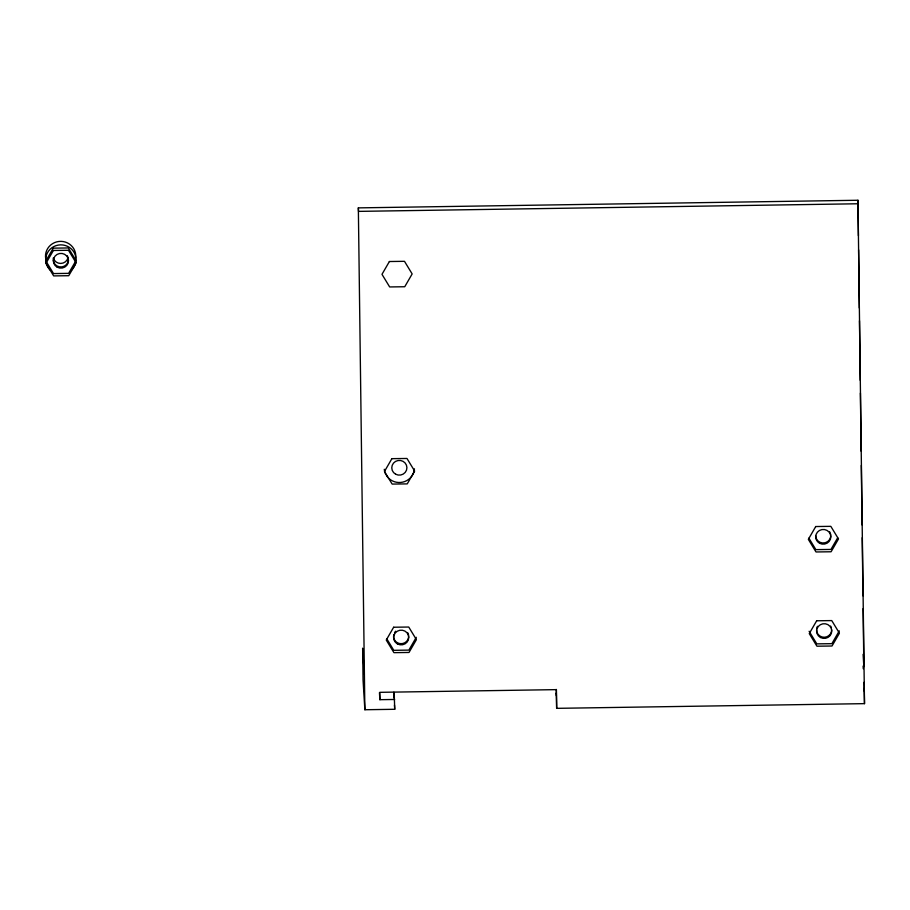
<?xml version="1.0" encoding="UTF-8"?>
<svg xmlns="http://www.w3.org/2000/svg" width="910" height="910" viewBox="0 0 910 910"><rect width="100%" height="100%" fill="white"/><g stroke="black" fill="none" stroke-linecap="round" stroke-linejoin="round"><path stroke-width="1.36" d="M416.279 637.307L408.863 650.115L393.78 650.32L386.807 638.854M837.689 537.787L830.944 549.435L815.861 549.629L808.888 538.163M839.282 630.857L831.877 643.677L816.793 643.87L809.115 631.256M394.178 692.408L394.724 709.288L364.864 709.743L358.347 207.878L857.959 200.257L864.5 703.646L556.658 708.344L556.283 689.462M858.176 203.76L358.563 211.382L358.347 207.878M379.447 692.635L379.879 699.688L394.61 699.471M863.101 654.324L863.863 666.712L863.124 608.574M863.112 666.063L863.271 668.759M864.056 688.392L864.216 690.997M864.5 703.646L864.102 682.272M556.203 693.09L556.363 695.695M393.689 692.339L394.041 697.993M394.474 705.045L394.724 709.288M364.25 674.321L362.646 648.17L363.056 680.088L364.864 709.743M857.959 200.257L858.414 235.701M858.596 249.875L859.324 308.012M859.484 320.764L860.246 380.312M860.405 393.075L861.133 451.201M861.315 465.385L862.066 524.933M862.236 537.685L862.964 595.822M556.658 708.344L556.419 689.632L379.788 692.328L379.879 699.688M829.715 531.872A7.576 7.36 -3.5 0 1 825.245 542.735A7.576 7.36 -3.5 0 1 815.633 535.762M831.694 629.777A7.576 7.36 -3.5 0 1 824.221 637.262A7.576 7.36 -3.5 0 1 816.554 630.004M816.793 628.093A7.576 7.36 -3.5 0 1 817.521 626.308M830.637 626.114A7.576 7.36 -3.5 0 1 831.41 627.877M414.448 468.821A15.14 14.731 -3.5 0 1 386.329 475.338M385.703 474.212A15.14 14.731 -3.5 0 1 384.282 469.287M407.623 632.564A7.576 7.36 -3.5 0 1 402.197 643.632A7.576 7.36 -3.5 0 1 393.78 634.543M394.519 632.757A7.576 7.36 -3.5 0 1 395.702 631.21M67.977 257.883A7.576 7.36 -3.5 0 1 53.349 258.11M50.278 270.168A15.14 14.731 -3.5 0 1 50.016 249.34A15.14 14.731 -3.5 0 1 71.424 249.01A15.14 14.731 -3.5 0 1 71.697 269.838M45.762 258.872A15.14 14.731 -3.5 0 1 61.118 241.366A15.14 14.731 -3.5 0 1 75.314 259.68M67.363 255.812A7.576 7.36 -3.5 0 1 61.937 266.88A7.576 7.36 -3.5 0 1 53.519 257.792M53.246 248.146L45.841 260.954L53.519 273.569L68.603 273.364L76.008 260.556L68.33 247.952L53.246 248.146M53.394 250.477L45.978 263.297L53.656 275.901L68.75 275.707L76.156 262.899L68.478 250.284L53.394 250.477M389.389 261.523L381.984 274.331L389.662 286.946L404.745 286.741L412.162 273.933L404.484 261.318L389.389 261.523M391.891 458.663L384.475 471.471L392.153 484.086L407.236 483.892L414.653 471.073L406.975 458.469L391.891 458.663M393.655 627.229L386.25 640.048L393.928 652.652L409.011 652.459L416.416 639.639L408.738 627.035L393.655 627.229M815.735 526.537L808.33 539.357L816.008 551.961L831.092 551.767L838.497 538.959L830.819 526.344L815.735 526.537M816.668 620.779L809.252 633.599L816.93 646.202L832.013 646.009L839.429 633.201L831.751 620.586L816.668 620.779M395.645 474.212A7.576 7.36 -3.5 0 0 406.918 467.66A7.576 7.36 -3.5 0 0 395.486 461.45A7.576 7.36 -3.5 0 0 395.645 474.212M397.488 643.95A7.576 7.36 -3.5 0 0 408.761 637.398A7.576 7.36 -3.5 0 0 397.329 631.187A7.576 7.36 -3.5 0 0 397.488 643.95M820.49 637.5A7.576 7.36 -3.5 0 0 831.763 630.948A7.576 7.36 -3.5 0 0 820.331 624.738A7.576 7.36 -3.5 0 0 820.49 637.5M819.569 543.259A7.576 7.36 -3.5 0 0 830.841 536.707A7.576 7.36 -3.5 0 0 819.409 530.496A7.576 7.36 -3.5 0 0 819.569 543.259M57.216 267.199A7.576 7.36 -3.5 0 0 68.5 260.647A7.576 7.36 -3.5 0 0 57.057 254.436A7.576 7.36 -3.5 0 0 57.216 267.199"/></g></svg>
